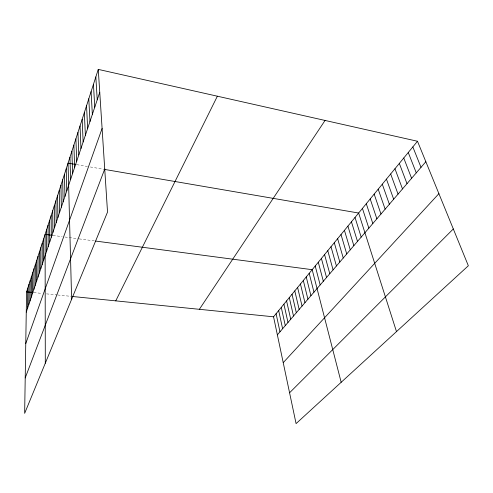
<?xml version="1.0" encoding="UTF-8"?>
<svg xmlns="http://www.w3.org/2000/svg" width="493" height="493" viewBox="0 0 493 493"><rect width="100%" height="100%" fill="white"/><g stroke="black" fill="none" stroke-linecap="round" stroke-linejoin="round"><path stroke-width="0.37" stroke-dasharray="2.46 1.85" d="M33.746 292.577L42.269 293.44M46.508 293.871L57.015 294.931M57.712 294.999L71.078 296.348M52.948 235.42L62.143 236.64M64.953 237.01L78.405 238.785M79.17 238.889L94.255 240.88M76.735 164.637L87.471 166.48M90.311 166.967L103.709 169.265"/><path stroke-width="0.74" d="M42.188 264.476L42.213 243.339M40.746 268.784L40.802 247.714M39.329 273.023L39.415 252.022M37.936 277.195L38.047 256.268M35.206 285.367L35.367 264.581M36.562 281.312L36.698 260.452M33.869 289.36L34.054 268.642M32.556 293.292L32.766 272.654M29.981 300.995L30.239 280.499M31.256 297.168L31.49 276.604M28.723 304.76L29.001 284.338M98.261 69.39L26.579 291.856L24.65 413.362L107.529 212.082L98.261 69.39L417.491 141.257L468.35 265.758L296.077 423.61L273.553 316.802L417.491 141.257M27.479 308.476L27.781 288.122M26.258 312.137L99.746 92.265M25.759 343.578L102.1 128.451M25.211 377.934L104.732 169.037M115.756 300.866L217.376 96.203M199.375 309.308L325.053 120.446M277.362 334.846L425.841 161.704M283.222 362.651L438.899 193.663M289.576 392.785L453.313 228.955M26.579 291.856L33.025 292.509M72.6 296.503L273.553 316.802M52.24 235.327L45.097 234.385L45.301 363.205M95.753 241.083L312.186 269.689L341.168 382.291M76.014 164.514L68.052 163.146L71.621 299.288M104.405 169.389L358.639 213.031L396.489 331.604M412.838 146.932L421.016 167.33M408.259 152.516L416.265 172.864M403.755 158.013L411.6 178.312M399.324 163.417L407.008 183.667M394.961 168.735L402.491 188.93M390.672 173.967L398.048 194.113M386.444 179.119L393.673 199.215M382.291 184.191L389.371 204.231M378.193 189.183L385.138 209.168M374.162 194.1L380.966 214.03M370.194 198.938L376.868 218.812M366.287 203.708L372.825 223.526M362.435 208.403L368.844 228.16M355.015 217.456L361.184 237.102M351.435 221.819L357.493 241.404M347.91 226.114L353.851 245.65M344.434 230.354L350.27 249.828M341.008 234.539L346.733 253.95M337.625 238.661L343.245 258.012M334.291 242.722L339.813 262.023M331.006 246.734L336.423 265.974M327.765 250.69L333.083 269.868M324.56 254.591L329.786 273.714M321.405 258.443L326.539 277.504M318.293 262.239L323.328 281.244M315.218 265.986L320.167 284.929M309.191 273.338L313.967 292.158M306.239 276.943L310.929 295.701M303.318 280.499L307.928 299.202M300.44 284.011L304.97 302.653M297.599 287.474L302.049 306.061M294.789 290.901L299.165 309.425M292.022 294.278L296.318 312.741M289.286 297.618L293.501 316.019M286.581 300.915L290.728 319.261M283.913 304.169L287.986 322.453M281.275 307.385L285.281 325.608M278.668 310.565L282.606 328.726M276.098 313.702L279.969 331.807M95.827 76.951L97.232 99.796M93.436 84.371L94.767 107.178M91.094 91.636L92.345 114.407M88.795 98.766L89.979 121.5M86.546 105.761L87.655 128.445M84.334 112.62L85.375 135.261M82.165 119.349L83.144 141.947M80.039 125.955L80.951 148.504M77.949 132.438L78.8 154.931M75.897 138.804L76.692 161.242M73.882 145.059L74.622 167.441M71.904 151.197L72.588 173.518M69.963 157.224L70.591 179.489M66.235 168.797L66.765 190.939M64.441 174.349L64.928 196.436M62.679 179.809L63.122 201.834M60.953 185.183L61.348 207.14M59.246 190.464L59.604 212.36M57.576 195.666L57.891 217.493M55.925 200.78L56.202 222.54M54.304 205.809L54.544 227.507M52.708 210.764L52.911 232.388M51.136 215.632L51.303 237.195M49.59 220.433L49.725 241.921M48.074 225.153L48.166 246.58M46.57 229.806L46.638 251.159M43.643 238.895L43.649 260.107"/></g></svg>
